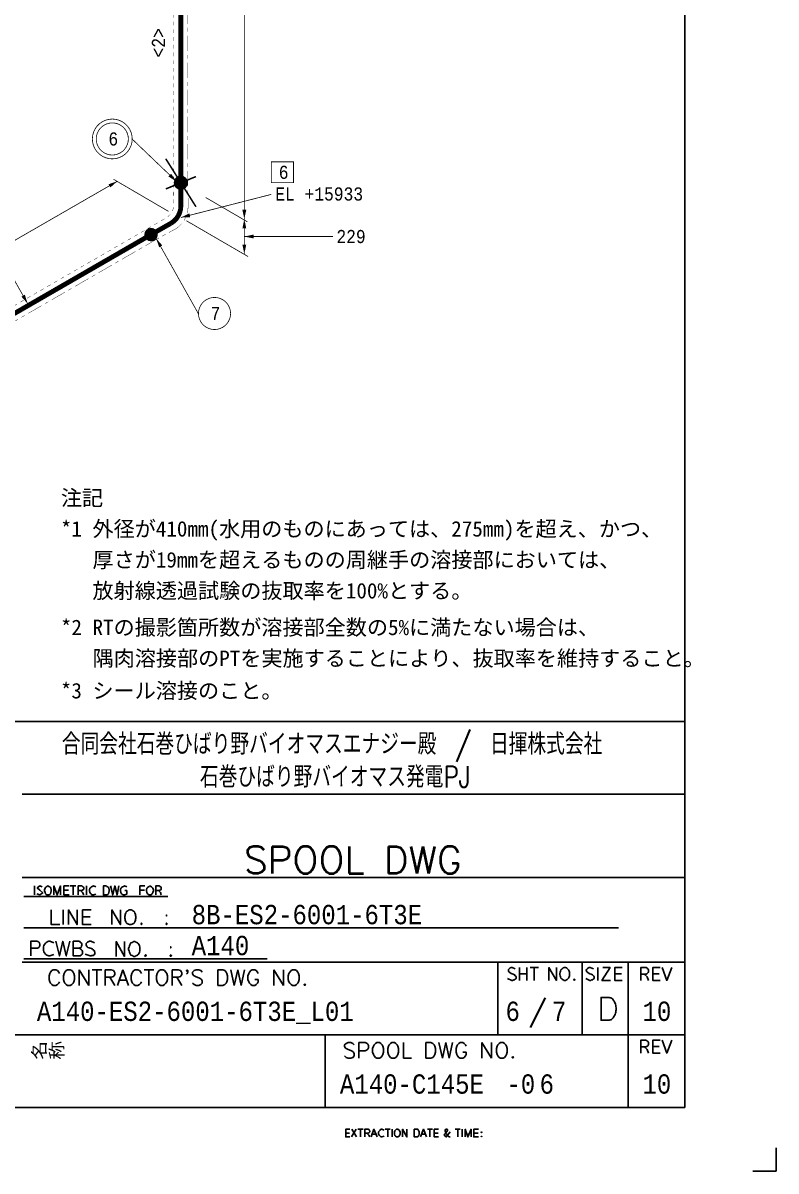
# Model space of a CAD drawing. Extents: x 0 to 841, y 0 to 594.
# Drawn here: x 646.4 to 841, y 0 to 296.8 of the extents above; entities that cross this region are included whole.
import ezdxf
from ezdxf.enums import TextEntityAlignment as Align

# ---------------------------------------------------------------- set-up
doc = ezdxf.new("R2010")
doc.units = 0
doc.header["$MEASUREMENT"] = 0
for name, color, linetype in [('DIM-LINES', 7, 'Continuous'), ('DIM-TEXT', 7, 'Continuous'), ('GT_1', 7, 'Continuous'), ('ISO-TEXT', 7, 'Continuous'), ('PIPE', 7, 'Continuous'), ('WELDS', 7, 'Continuous'), ('注記', 7, 'Continuous')]:
    doc.layers.add(name, color=color, linetype=linetype)
doc.layers.add('TEXT', color=9, linetype='Continuous', lineweight=13)
doc.styles.add('HTX1', font='simplex.shx', dxfattribs={"width": 0.7, "bigfont": '@extfont2.shx'})
doc.styles.add('MONOTXT', font='monotxt.shx', dxfattribs={"height": 2.4, "bigfont": '@extfont2.shx'})
doc.styles.add('MSGOTHICTTC', font='', dxfattribs={"height": 2.4})
doc.styles.get("Standard").update_dxf_attribs({"font": 'txt.shx', "bigfont": '@extfont2.shx'})
doc.styles.add('配管図', font='romans.shx', dxfattribs={"width": 0.8, "bigfont": 'BIGFONT.shx'})
doc.styles.get('MSGOTHICTTC').set_extended_font_data('ＭＳ ゴシック')

# ---------------------------------------------------------------- blocks, each defined once
blk = doc.blocks.new('block17')
at = {"layer": 'ISO-TEXT'}
blk.add_hatch(color=256, dxfattribs=at).paths.add_polyline_path([(0.001, 0), (-2.099, 1.3), (-1.399, 2)])
at = {"layer": 'ISO-TEXT', "linetype": 'ByBlock', "const_width": 0.2}
blk.add_lwpolyline([(-11.5, 10.999), (0, 0)], dxfattribs=at)
blk = doc.blocks.new('block18')
at = {"layer": 'ISO-TEXT'}
blk.add_hatch(color=256, dxfattribs=at).paths.add_polyline_path([(0.001, 0), (2.201, 1.1), (2.401, 0.1)])
at = {"layer": 'ISO-TEXT', "linetype": 'ByBlock', "const_width": 0.2}
blk.add_lwpolyline([(23.4, 6), (0, 0)], dxfattribs=at)
blk = doc.blocks.new('block19')
at = {"layer": 'ISO-TEXT'}
blk.add_hatch(color=256, dxfattribs=at).paths.add_polyline_path([(0.001, 0), (1.601, -1.8), (0.801, -2.3)])
at = {"layer": 'ISO-TEXT', "linetype": 'ByBlock', "const_width": 0.2}
blk.add_lwpolyline([(10.9, -19.4), (0, 0)], dxfattribs=at)
blk = doc.blocks.new('block32')
at = {"linetype": 'ByBlock', "const_width": 0.1}
for points in [[(-1.8, 0.186), (-1.8, 1)], [(-1.8, -1.814), (-1.8, -0.814)], [(-1.8, -3.814), (-1.8, -2.814)], [(1.8, -3.448), (1.8, -1)], [(-1.8, -5.814), (-1.8, -4.814)], [(1.8, -5.448), (1.8, -4.448)], [(-1.8, -7.814), (-1.8, -6.814)], [(-1.8, -9.814), (-1.8, -8.814)], [(1.8, -10.448), (1.8, -6.448)], [(-1.8, -11.814), (-1.8, -10.814)], [(1.8, -12.448), (1.8, -11.448)], [(-1.8, -13.814), (-1.8, -12.814)], [(-1.8, -15.814), (-1.8, -14.814)], [(1.8, -17.448), (1.8, -13.448)], [(-1.8, -17.814), (-1.8, -16.814)], [(-1.8, -19.814), (-1.8, -18.814)], [(-1.8, -21.814), (-1.8, -20.814)], [(1.8, -19.448), (1.8, -18.448)], [(1.8, -24.448), (1.8, -20.448)], [(-1.8, -23.814), (-1.8, -22.814)], [(-1.8, -25.814), (-1.8, -24.814)], [(1.8, -26.448), (1.8, -25.448)], [(-1.8, -27.814), (-1.8, -26.814)], [(-1.8, -29.814), (-1.8, -28.814)], [(1.8, -31.448), (1.8, -27.448)], [(-1.8, -31.814), (-1.8, -30.814)], [(1.8, -33.448), (1.8, -32.448)], [(-1.8, -33.814), (-1.8, -32.814)], [(-1.8, -35.814), (-1.8, -34.814)], [(1.8, -38.448), (1.8, -34.448)], [(-1.8, -37.814), (-1.8, -36.814)], [(-1.8, -39.814), (-1.8, -38.814)], [(-1.8, -41.814), (-1.8, -40.814)], [(1.8, -40.448), (1.8, -39.448)], [(1.8, -45.448), (1.8, -41.448)], [(-1.8, -43.814), (-1.8, -42.814)], [(-1.8, -45.814), (-1.8, -44.814)], [(-1.8, -47.814), (-1.8, -46.814)], [(1.8, -47.448), (1.8, -46.448)], [(-1.8, -49.814), (-1.8, -48.814)], [(1.8, -52.448), (1.8, -48.448)], [(-1.8, -51.814), (-1.8, -50.814)], [(-1.8, -53.814), (-1.8, -52.814)], [(1.8, -54.448), (1.8, -53.448)], [(-1.8, -55.814), (-1.8, -54.814)], [(1.8, -59.448), (1.8, -55.448)], [(-1.8, -57.8), (-1.8, -56.814)], [(-1.8, -65.514), (-1.8, -65.5)], [(-1.8, -67.514), (-1.8, -66.514)], [(1.8, -69.148), (1.8, -68.148)], [(-1.8, -69.514), (-1.8, -68.514)], [(-1.8, -71.514), (-1.8, -70.514)], [(1.8, -74.148), (1.8, -70.148)], [(-1.8, -73.514), (-1.8, -72.514)], [(-1.8, -75.514), (-1.8, -74.514)], [(-1.8, -77.514), (-1.8, -76.514)], [(1.8, -76.148), (1.8, -75.148)], [(1.8, -81.148), (1.8, -77.148)], [(-1.8, -79.514), (-1.8, -78.514)], [(-1.8, -81.514), (-1.8, -80.514)], [(-1.8, -83.514), (-1.8, -82.514)], [(1.8, -83.148), (1.8, -82.148)], [(-1.8, -85.514), (-1.8, -84.514)], [(1.8, -88.148), (1.8, -84.148)], [(-1.8, -87.514), (-1.8, -86.514)], [(-1.8, -89.514), (-1.8, -88.514)], [(-1.8, -91.514), (-1.8, -90.514)], [(1.8, -90.148), (1.8, -89.148)], [(1.8, -95.148), (1.8, -91.148)], [(-1.8, -93.514), (-1.8, -92.514)], [(-1.8, -95.514), (-1.8, -94.514)], [(-1.8, -97.514), (-1.8, -96.514)], [(1.8, -97.148), (1.8, -96.148)], [(-1.8, -99.514), (-1.8, -98.514)], [(-1.8, -101.514), (-1.8, -100.514)], [(1.8, -102.148), (1.8, -98.148)], [(-1.8, -103.514), (-1.8, -102.514)], [(1.8, -104.148), (1.8, -103.148)], [(-1.8, -105.514), (-1.8, -104.514)], [(-1.8, -107.514), (-1.8, -106.514)], [(1.8, -109.148), (1.8, -105.148)], [(-1.8, -109.514), (-1.8, -108.514)], [(-1.8, -111.514), (-1.8, -110.514)], [(-1.8, -113.514), (-1.8, -112.514)], [(1.8, -111.148), (1.8, -110.148)], [(1.8, -116.148), (1.8, -112.148)], [(-1.8, -115.514), (-1.8, -114.514)], [(-1.8, -117.514), (-1.8, -116.514)], [(-1.8, -119.514), (-1.8, -118.514)], [(1.8, -118.148), (1.8, -117.148)], [(-1.8, -121.514), (-1.8, -120.514)], [(1.8, -123.148), (1.8, -119.148)], [(-1.8, -123.514), (-1.8, -122.514)], [(1.8, -125.148), (1.8, -124.148)], [(1.8, -126.2), (1.8, -126.148)], [(-1.8, -130.914), (-1.8, -129.914)], [(-1.8, -132.914), (-1.8, -131.914)], [(1.8, -135.548), (1.8, -131.6)], [(-1.8, -134.914), (-1.8, -133.914)], [(-1.8, -136.914), (-1.8, -135.914)], [(1.8, -137.548), (1.8, -136.548)], [(-1.8, -138.914), (-1.8, -137.914)], [(1.8, -142.548), (1.8, -138.548)], [(-1.8, -140.914), (-1.8, -139.914)], [(-1.8, -142.914), (-1.8, -141.914)], [(-1.8, -144.914), (-1.8, -143.914)], [(1.8, -144.548), (1.8, -143.548)], [(-1.8, -146.914), (-1.8, -145.914)], [(-1.8, -148.914), (-1.8, -147.914)], [(1.8, -149.548), (1.8, -145.548)], [(-1.8, -150.914), (-1.8, -149.914)], [(1.8, -151.548), (1.8, -150.548)], [(-1.8, -152.914), (-1.8, -151.914)], [(-1.8, -154.914), (-1.8, -153.914)], [(1.8, -156.548), (1.8, -152.548)], [(-1.8, -156.914), (-1.8, -155.914)], [(-1.8, -158.914), (-1.8, -157.914)], [(-1.8, -160.914), (-1.8, -159.914)], [(1.8, -158.548), (1.8, -157.548)], [(1.8, -163.548), (1.8, -159.548)], [(-1.8, -162.914), (-1.8, -161.914)], [(-1.8, -164.914), (-1.8, -163.914)], [(-1.8, -166.914), (-1.8, -165.914)], [(1.8, -165.548), (1.8, -164.548)], [(-1.8, -168.914), (-1.8, -167.914)], [(1.8, -170.548), (1.8, -166.548)], [(-1.8, -170.914), (-1.8, -169.914)], [(-1.8, -172.914), (-1.8, -171.914)], [(1.8, -172.548), (1.8, -171.548)], [(-1.8, -174.914), (-1.8, -173.914)], [(1.8, -177.548), (1.8, -173.548)], [(-1.8, -176.914), (-1.8, -175.914)], [(-1.8, -178.914), (-1.8, -177.914)], [(-1.8, -180.914), (-1.8, -179.914)], [(1.8, -179.548), (1.8, -178.548)], [(1.8, -184.548), (1.8, -180.548)], [(-1.8, -182.914), (-1.8, -181.914)], [(-1.8, -184.914), (-1.8, -183.914)], [(-1.8, -186.914), (-1.8, -185.914)], [(1.8, -186.548), (1.8, -185.548)], [(-1.8, -188.914), (-1.8, -187.914)], [(-1.8, -190.914), (-1.8, -189.914)], [(1.8, -191.548), (1.8, -187.548)], [(-1.8, -192.914), (-1.8, -191.914)], [(1.8, -193.548), (1.8, -192.548)], [(-1.8, -194.914), (-1.8, -193.914)], [(-1.8, -196.914), (-1.8, -195.914)], [(1.8, -198.548), (1.8, -194.548)], [(-1.8, -198.914), (-1.8, -197.914)], [(-1.8, -200.914), (-1.8, -199.914)], [(1.8, -200.548), (1.8, -199.548)], [(1.8, -205.548), (1.8, -201.548)], [(-1.8, -202.914), (-1.8, -201.914)], [(-1.8, -204.914), (-1.8, -203.914)], [(-1.8, -206.914), (-1.8, -205.914)], [(1.8, -207.548), (1.8, -206.548)], [(-1.8, -208.914), (-1.8, -207.914)], [(-1.8, -210.6), (-1.8, -209.914)], [(1.8, -212.548), (1.8, -208.548)]]:
    blk.add_lwpolyline(points, dxfattribs=at)
at = {"layer": 'PIPE', "linetype": 'ByBlock', "const_width": 1.25}
for points in [[(0, -58.8), (0, 0)], [(0, -125.2), (0, -66.5)], [(0, -211.6), (0, -130.6)]]:
    blk.add_lwpolyline(points, dxfattribs=at)
at = {"flags": 1}
for tag in ['Tag', 'Pipe Ref', 'Description', 'UCI', 'Key']:
    blk.add_attdef(tag, (0, 0), '', height=1, dxfattribs=at)
blk = doc.blocks.new('block34')
at = {"linetype": 'ByBlock', "const_width": 0.1}
for points in [[(3.39, 6.68), (3.4, 7)], [(3.34, 2.69), (3.35, 3.69)], [(3.36, 4.69), (3.38, 5.69)], [(7.04, 3.05), (7.02, 4.05)], [(3.31, 0.69), (3.32, 1.69)], [(6.99, -1.23), (7.1, 0)], [(7.1, 0), (7.06, 2.05)], [(1.76, -2.78), (2.12, -2.53)], [(2.12, -2.53), (2.51, -2.13)], [(3.03, -1.28), (3.1, -1.13)], [(3.1, -1.13), (3.25, -0.57)], [(3.25, -0.57), (3.27, -0.31)], [(6.15, -3.55), (6.47, -2.86)], [(6.8, -1.92), (6.99, -1.23)], [(-3.37, -5.86), (-2.5, -5.35)], [(-1.64, -4.85), (-0.78, -4.34)], [(0.09, -3.84), (0.95, -3.34)], [(3.55, -6.15), (4.56, -5.44)], [(4.56, -5.44), (5.44, -4.56)], [(5.44, -4.56), (5.44, -4.56)], [(6.01, -3.74), (6.15, -3.55)], [(-4.3, -6.4), (-4.23, -6.36)], [(-0.7, -8.4), (-0.47, -8.27)], [(0.41, -7.79), (1.28, -7.31)], [(2.16, -6.83), (3.5, -6.1)]]:
    blk.add_lwpolyline(points, dxfattribs=at)
at = {"layer": 'PIPE', "linetype": 'ByBlock', "const_width": 1.25}
for points in [[(5.2, 0), (5.2, 6)], [(-2.5, -7.4), (2.6, -4.5)]]:
    blk.add_lwpolyline(points, dxfattribs=at)
at = {"layer": 'PIPE', "linetype": 'ByBlock', "const_width": 1.25, "flags": 128}
blk.add_lwpolyline([(2.6, -4.5), (2.6, -4.5), (3.34, -3.98), (3.98, -3.34), (4.5, -2.6), (4.88, -1.78), (5.12, -0.9), (5.2, 0)], dxfattribs=at)
at = {"flags": 1}
for tag in ['Tag', 'Pipe Ref', 'Description', 'UCI', 'Key']:
    blk.add_attdef(tag, (0, 0), '', height=1, dxfattribs=at)
blk = doc.blocks.new('block35')
at = {"linetype": 'ByBlock', "const_width": 0.1}
for points in [[(-4.327, -0.459), (-3.461, 0.041)], [(-2.595, 0.541), (-1.8, 1)], [(-9.522, -3.46), (-8.656, -2.96)], [(-7.79, -2.46), (-6.924, -1.96)], [(-6.058, -1.46), (-5.193, -0.959)], [(-1.433, -2.868), (1.8, -1)], [(-14.718, -6.461), (-13.852, -5.961)], [(-12.986, -5.461), (-12.12, -4.961)], [(-11.254, -4.46), (-10.388, -3.96)], [(-7.495, -6.369), (-4.031, -4.368)], [(-3.165, -3.868), (-2.299, -3.368)], [(-18.182, -8.462), (-17.316, -7.961)], [(-16.45, -7.461), (-15.584, -6.961)], [(-13.557, -9.87), (-10.093, -7.869)], [(-9.227, -7.369), (-8.361, -6.869)], [(-23.377, -11.462), (-22.511, -10.962)], [(-21.645, -10.462), (-20.779, -9.962)], [(-19.913, -9.462), (-19.048, -8.962)], [(-19.618, -13.371), (-16.154, -11.37)], [(-15.288, -10.87), (-14.422, -10.37)], [(-28.573, -14.463), (-27.707, -13.963)], [(-26.841, -13.463), (-25.975, -12.963)], [(-25.68, -16.872), (-22.216, -14.871)], [(-25.109, -12.463), (-24.243, -11.963)], [(-21.35, -14.371), (-20.484, -13.871)], [(-33.768, -17.464), (-32.903, -16.964)], [(-32.037, -16.464), (-31.171, -15.964)], [(-30.305, -15.464), (-29.439, -14.963)], [(-27.412, -17.872), (-26.546, -17.372)], [(-38.964, -20.465), (-38.098, -19.965)], [(-37.232, -19.465), (-36.366, -18.965)], [(-35.5, -18.464), (-34.634, -17.964)], [(-31.741, -20.373), (-28.277, -18.372)], [(-44.16, -23.466), (-43.294, -22.966)], [(-42.428, -22.465), (-41.562, -21.965)], [(-40.696, -21.465), (-39.83, -20.965)], [(-37.803, -23.874), (-34.339, -21.873)], [(-33.473, -21.373), (-32.607, -20.873)], [(-49.355, -26.467), (-48.489, -25.966)], [(-47.623, -25.466), (-46.758, -24.966)], [(-45.892, -24.466), (-45.026, -23.966)], [(-43.864, -27.375), (-40.401, -25.374)], [(-39.535, -24.874), (-38.669, -24.374)], [(-54.551, -29.467), (-53.685, -28.967)], [(-52.819, -28.467), (-51.953, -27.967)], [(-51.087, -27.467), (-50.221, -26.967)], [(-49.926, -30.876), (-46.462, -28.875)], [(-45.596, -28.375), (-44.73, -27.875)], [(-59.747, -32.468), (-58.881, -31.968)], [(-58.015, -31.468), (-57.149, -30.968)], [(-56.283, -30.468), (-55.417, -29.968)], [(-55.987, -34.377), (-52.524, -32.376)], [(-51.658, -31.876), (-50.792, -31.376)], [(-64.942, -35.469), (-64.076, -34.969)], [(-63.21, -34.469), (-62.344, -33.969)], [(-61.478, -33.469), (-60.613, -32.968)], [(-57.719, -35.377), (-56.853, -34.877)], [(-66.674, -36.469), (-65.808, -35.969)], [(-63.3, -38.6), (-62.915, -38.378)], [(-62.049, -37.878), (-58.585, -35.877)], [(-76.106, -41.87), (-75.24, -41.37)], [(-81.302, -44.871), (-80.436, -44.371)], [(-79.57, -43.871), (-78.704, -43.37)], [(-77.838, -42.87), (-76.972, -42.37)], [(-75.811, -45.779), (-72.347, -43.778)], [(-71.481, -43.278), (-71, -43)], [(-86.498, -47.872), (-85.632, -47.372)], [(-84.766, -46.871), (-83.9, -46.371)], [(-83.034, -45.871), (-82.168, -45.371)], [(-81.872, -49.28), (-78.409, -47.279)], [(-77.543, -46.779), (-76.677, -46.279)], [(-91.693, -50.873), (-90.827, -50.372)], [(-89.961, -49.872), (-89.095, -49.372)], [(-88.229, -48.872), (-87.364, -48.372)], [(-83.604, -50.28), (-82.738, -49.78)], [(-96.889, -53.873), (-96.023, -53.373)], [(-95.157, -52.873), (-94.291, -52.373)], [(-93.425, -51.873), (-92.559, -51.373)], [(-89.666, -53.781), (-88.8, -53.281)], [(-87.934, -52.781), (-84.47, -50.78)], [(-102.084, -56.874), (-101.219, -56.374)], [(-100.353, -55.874), (-99.487, -55.374)], [(-98.621, -54.874), (-97.755, -54.374)], [(-93.996, -56.282), (-90.532, -54.281)], [(-107.28, -59.875), (-106.414, -59.375)], [(-105.548, -58.875), (-104.682, -58.375)], [(-103.816, -57.875), (-102.95, -57.374)], [(-100.057, -59.783), (-96.593, -57.782)], [(-95.727, -57.282), (-94.862, -56.782)], [(-112.476, -62.876), (-111.61, -62.376)], [(-110.744, -61.876), (-109.878, -61.376)], [(-109.012, -60.875), (-108.146, -60.375)], [(-106.119, -63.284), (-102.655, -61.283)], [(-101.789, -60.783), (-100.923, -60.283)], [(-115.939, -64.876), (-115.074, -64.376)], [(-114.208, -63.876), (-113.342, -63.376)], [(-112.18, -66.785), (-108.717, -64.784)], [(-107.851, -64.284), (-106.985, -63.784)], [(-121.135, -67.877), (-120.269, -67.377)], [(-119.403, -66.877), (-118.537, -66.377)], [(-118.242, -70.286), (-114.778, -68.285)], [(-117.671, -65.877), (-116.805, -65.377)], [(-113.912, -67.785), (-113.046, -67.285)], [(-126.331, -70.878), (-125.465, -70.378)], [(-124.599, -69.878), (-123.733, -69.378)], [(-122.867, -68.878), (-122.001, -68.377)], [(-119.974, -71.286), (-119.108, -70.786)], [(-131.526, -73.879), (-130.66, -73.379)], [(-129.794, -72.879), (-128.929, -72.379)], [(-128.063, -71.878), (-127.197, -71.378)], [(-124.303, -73.787), (-120.84, -71.786)], [(-136.722, -76.88), (-135.856, -76.38)], [(-134.99, -75.88), (-134.124, -75.379)], [(-133.258, -74.879), (-132.392, -74.379)], [(-130.365, -77.288), (-126.901, -75.287)], [(-126.035, -74.787), (-125.169, -74.287)], [(-139.7, -78.6), (-139.32, -78.38)], [(-138.454, -77.88), (-137.588, -77.38)], [(-136.1, -80.6), (-132.963, -78.788)], [(-132.097, -78.288), (-131.231, -77.788)]]:
    blk.add_lwpolyline(points, dxfattribs=at)
at = {"layer": 'PIPE', "linetype": 'ByBlock', "const_width": 1.25}
for points in [[(-65.1, -37.6), (0, 0)], [(-137.9, -79.6), (-72.8, -42)]]:
    blk.add_lwpolyline(points, dxfattribs=at)
at = {"flags": 1}
for tag in ['Tag', 'Pipe Ref', 'Description', 'UCI', 'Key']:
    blk.add_attdef(tag, (0, 0), '', height=1, dxfattribs=at)
blk = doc.blocks.new('block41')
at = {"layer": 'WELDS'}
h = blk.add_hatch(color=256, dxfattribs=at)
edge = h.paths.add_edge_path(flags=0)
edge.add_arc((0, 0), 1.85, 0, 360)
at = {"layer": 'WELDS', "linetype": 'ByBlock', "const_width": 0.4}
for points in [[(3.9, -6.2), (-3.9, 6.2)], [(-3.9, -1.6), (3.9, 1.6)]]:
    blk.add_lwpolyline(points, dxfattribs=at)
at = {"flags": 1}
for tag in ['Tag', 'Pipe Ref', 'Description', 'UCI', 'Key']:
    blk.add_attdef(tag, (0, 0), '', height=1, dxfattribs=at)
blk = doc.blocks.new('block42')
at = {"layer": 'WELDS'}
h = blk.add_hatch(color=256, dxfattribs=at)
edge = h.paths.add_edge_path(flags=0)
edge.add_arc((0, 0), 1.75, 0, 360)
at = {"flags": 1}
for tag in ['Tag', 'Pipe Ref', 'Description', 'UCI', 'Key']:
    blk.add_attdef(tag, (0, 0), '', height=1, dxfattribs=at)

msp = doc.modelspace()

# ---------------------------------------------------------------- hatches: boundary and pattern name
at = {"layer": 'DIM-LINES'}
for points in [[(670.8, 255.9), (669, 254.3), (668.5, 255.1)], [(703.6, 246.1), (703.1, 248.5), (704.1, 248.5)], [(703.6, 246.1), (704.1, 243.7), (703.1, 243.7)], [(703.6, 241.6), (706, 242.1), (706, 241.1)], [(703.6, 237.1), (703.1, 239.5), (704.1, 239.5)]]:
    msp.add_hatch(color=256, dxfattribs=at).paths.add_polyline_path(points)
at = {"layer": 'ISO-TEXT'}
msp.add_hatch(color=256, dxfattribs=at).paths.add_polyline_path([(647.63, 224.21), (646.01, 226.05), (646.88, 226.55)])

# ---------------------------------------------------------------- linework, layer by layer
at = {"linetype": 'Continuous'}
for p, q in [((646.2, 116.2), (817.3, 116.2)), ((646.2, 97.4), (817.4, 97.4)), ((724.5, 16.4), (724.5, 35.2))]:
    msp.add_line(p, q, dxfattribs=at)
at = {"layer": 'DIM-LINES', "linetype": 'ByBlock', "const_width": 0.2}
for points in [[(703.6, 466.7), (703.6, 246.1)], [(670.8, 255.9), (525.1, 171.9)], [(684, 248.1), (669.8, 256.4)], [(693.6, 251.7), (704.4, 245.4)], [(688.6, 245.7), (704.6, 236.4)], [(703.6, 246.1), (703.6, 237.1)], [(726.5, 241.6), (703.6, 241.6)]]:
    msp.add_lwpolyline(points, dxfattribs=at)
at = {"layer": 'GT_1', "flags": 128}
for points in [[(817.4, 16.4), (817.4, 579.3)], [(817.3, 116.2), (333.8, 116.2)], [(646.2, 75.9), (817.2, 75.9)], [(649.4, 71.4), (649.4, 73.7)], [(650, 71.7), (650.8, 71.4), (651.5, 71.9), (650.8, 72.6), (650.1, 73.2), (650.8, 73.7), (651.4, 73.5)], [(653, 71.4), (653.1, 71.4), (653.3, 71.5), (653.5, 71.7), (653.6, 72), (653.7, 72.4), (653.7, 72.7), (653.6, 73.1), (653.5, 73.3), (653.3, 73.5), (653.1, 73.6), (652.8, 73.7), (652.6, 73.6), (652.4, 73.5), (652.2, 73.3), (652.1, 73.1), (652, 72.7), (652, 72.4), (652.1, 72), (652.2, 71.7), (652.4, 71.5), (652.6, 71.4), (652.8, 71.4), (653, 71.4)], [(654.4, 71.4), (654.4, 73.7), (655.2, 71.4), (656.1, 73.7), (656.1, 71.4)], [(658.3, 73.7), (657, 73.7), (657, 71.4), (658.3, 71.4)], [(657, 72.6), (658.2, 72.6)], [(658.6, 73.7), (660.1, 73.7)], [(659.4, 71.4), (659.4, 73.7)], [(660.7, 71.4), (660.7, 73.7), (661.5, 73.7), (661.6, 73.7), (661.8, 73.6), (661.9, 73.5), (662, 73.4), (662.1, 73.2), (662.1, 73.1), (662.1, 72.9), (662, 72.8), (661.9, 72.7), (661.8, 72.6), (661.6, 72.5), (661.5, 72.5), (660.7, 72.5)], [(661.3, 72.5), (661.8, 72), (662.1, 71.4)], [(662.8, 71.4), (662.8, 73.7)], [(665.2, 73.5), (664.6, 73.7), (664.3, 73.6), (664.1, 73.5), (663.9, 73.3), (663.7, 73.1), (663.6, 72.7), (663.6, 72.4), (663.7, 72), (663.9, 71.7), (664.1, 71.5), (664.3, 71.4), (664.6, 71.4), (665.2, 71.6)], [(668, 71.4), (668.1, 71.4), (668.3, 71.5), (668.5, 71.7), (668.6, 72), (668.7, 72.4), (668.7, 72.7), (668.6, 73.1), (668.5, 73.3), (668.3, 73.5), (668.1, 73.6), (667.9, 73.7), (667.2, 73.7), (667.2, 71.4), (667.9, 71.4), (668, 71.4)], [(669, 73.7), (669.6, 71.4), (670.1, 73.7), (670.7, 71.4), (671.2, 73.7)], [(673.2, 73.5), (672.6, 73.7), (672.4, 73.6), (672.1, 73.5), (671.9, 73.3), (671.7, 73.1), (671.6, 72.7), (671.6, 72.4), (671.7, 72), (671.9, 71.7), (672.1, 71.5), (672.4, 71.4), (672.6, 71.4), (673.2, 71.6), (673.2, 72.5), (672.7, 72.5)], [(677.9, 73.7), (676.6, 73.7), (676.6, 71.4)], [(676.6, 72.6), (677.8, 72.6)], [(679.3, 71.4), (679.4, 71.4), (679.6, 71.5), (679.8, 71.7), (680, 72), (680.1, 72.4), (680.1, 72.7), (680, 73.1), (679.8, 73.3), (679.6, 73.5), (679.4, 73.6), (679.2, 73.7), (679, 73.6), (678.8, 73.5), (678.6, 73.3), (678.4, 73.1), (678.3, 72.7), (678.3, 72.4), (678.4, 72), (678.6, 71.7), (678.8, 71.5), (679, 71.4), (679.2, 71.4), (679.3, 71.4)], [(680.7, 71.4), (680.7, 73.7), (681.5, 73.7), (681.7, 73.7), (681.8, 73.6), (682, 73.5), (682.1, 73.4), (682.1, 73.2), (682.1, 73.1), (682.1, 72.9), (682.1, 72.8), (682, 72.7), (681.8, 72.6), (681.7, 72.5), (681.5, 72.5), (680.7, 72.5)], [(681.4, 72.5), (681.9, 72), (682.1, 71.4)], [(646.6, 71), (683.8, 71)], [(653.7, 67.5), (653.7, 63.7), (655.9, 63.7)], [(656.8, 63.7), (656.8, 67.5)], [(658.2, 63.7), (658.2, 67.5), (660.4, 63.7), (660.4, 67.5)], [(664, 67.5), (661.8, 67.5), (661.8, 63.7), (664, 63.7)], [(661.8, 65.7), (663.8, 65.7)], [(669.4, 63.7), (669.4, 67.5), (671.6, 63.7), (671.6, 67.5)], [(674.3, 63.7), (674.4, 63.7), (674.6, 63.8), (674.8, 63.9), (675, 64), (675.2, 64.2), (675.3, 64.5), (675.5, 64.8), (675.5, 65.1), (675.6, 65.4), (675.6, 65.8), (675.5, 66.1), (675.5, 66.4), (675.3, 66.7), (675.2, 67), (675, 67.2), (674.8, 67.3), (674.6, 67.4), (674.4, 67.5), (674.1, 67.5), (673.9, 67.5), (673.7, 67.4), (673.5, 67.3), (673.3, 67.2), (673.1, 67), (673, 66.7), (672.8, 66.4), (672.8, 66.1), (672.7, 65.8), (672.7, 65.4), (672.8, 65.1), (672.8, 64.8), (673, 64.5), (673.1, 64.2), (673.3, 64), (673.5, 63.9), (673.7, 63.8), (673.9, 63.7), (674.1, 63.7), (674.3, 63.7)], [(683.5, 66), (683.5, 66.2), (683.5, 65.9), (683.5, 66)], [(646.6, 62.9), (800.3, 62.9)], [(677.1, 63.8), (677.2, 63.9), (677, 64.1), (676.9, 63.9), (677, 63.7), (677.1, 63.8)], [(683.6, 63.8), (683.7, 63.9), (683.5, 64.1), (683.4, 63.9), (683.5, 63.7), (683.6, 63.8)], [(648.4, 55.6), (648.4, 59.4), (649.9, 59.4), (650, 59.4), (650.2, 59.3), (650.3, 59.3), (650.5, 59.2), (650.6, 59.1), (650.7, 58.9), (650.7, 58.8), (650.8, 58.7), (650.8, 58.5), (650.8, 58.3), (650.7, 58.2), (650.7, 58), (650.6, 57.9), (650.5, 57.8), (650.3, 57.7), (650.2, 57.6), (650, 57.6), (649.9, 57.6), (648.4, 57.6)], [(654.4, 59), (653.3, 59.4), (653.1, 59.4), (652.8, 59.3), (652.6, 59.2), (652.4, 59.1), (652.2, 58.9), (652, 58.6), (651.8, 58.3), (651.7, 58), (651.7, 57.7), (651.7, 57.3), (651.7, 57), (651.8, 56.7), (652, 56.4), (652.2, 56.1), (652.4, 55.9), (652.6, 55.8), (652.8, 55.7), (653.1, 55.6), (653.3, 55.6), (654.4, 56)], [(654.9, 59.4), (655.8, 55.6), (656.7, 59.4), (657.6, 55.6), (658.5, 59.4)], [(659.4, 57.6), (660.9, 57.6), (661.1, 57.7), (661.4, 57.8), (661.5, 58.1), (661.6, 58.4), (661.6, 58.7), (661.4, 59), (661.2, 59.2), (661, 59.4), (660.7, 59.4), (659.4, 59.4), (659.4, 55.6), (660.9, 55.6), (661, 55.6), (661.2, 55.6), (661.3, 55.7), (661.4, 55.8), (661.5, 55.9), (661.6, 56), (661.7, 56.1), (661.8, 56.2), (661.8, 56.4), (661.8, 56.5), (661.8, 56.7), (661.8, 56.8), (661.7, 57), (661.6, 57.1), (661.5, 57.2), (661.4, 57.3), (661.3, 57.4), (661.2, 57.5), (661, 57.6), (660.9, 57.6)], [(662.5, 56.1), (663.8, 55.6), (664, 55.6), (664.2, 55.7), (664.5, 55.7), (664.7, 55.8), (664.8, 56), (665, 56.1), (665, 56.3), (665, 56.4), (665, 56.6), (664.9, 56.8), (664.8, 57), (664.6, 57.2), (664.4, 57.3), (664.2, 57.5), (663.8, 57.6), (663.5, 57.7), (663.2, 57.8), (663, 58), (662.9, 58.1), (662.8, 58.2), (662.7, 58.4), (662.7, 58.6), (662.7, 58.8), (662.8, 58.9), (663, 59.1), (663.1, 59.2), (663.4, 59.3), (663.6, 59.4), (663.9, 59.4), (664.9, 59)], [(670.5, 55.5), (670.5, 59.3), (672.6, 55.5), (672.6, 59.3)], [(675.3, 55.5), (675.4, 55.5), (675.6, 55.6), (675.8, 55.7), (676, 55.8), (676.2, 56), (676.4, 56.3), (676.5, 56.6), (676.6, 56.9), (676.6, 57.2), (676.6, 57.6), (676.6, 57.9), (676.5, 58.2), (676.4, 58.5), (676.2, 58.8), (676, 59), (675.8, 59.1), (675.6, 59.2), (675.4, 59.3), (675.2, 59.3), (675, 59.3), (674.8, 59.2), (674.6, 59.1), (674.3, 59), (674.2, 58.8), (674, 58.5), (673.9, 58.2), (673.8, 57.9), (673.7, 57.6), (673.7, 57.2), (673.8, 56.9), (673.9, 56.6), (674, 56.3), (674.2, 56), (674.3, 55.8), (674.6, 55.7), (674.8, 55.6), (675, 55.5), (675.2, 55.5), (675.3, 55.5)], [(684.6, 57.8), (684.6, 58), (684.6, 57.7), (684.6, 57.8)], [(646.2, 54), (817.4, 54)], [(646.6, 54.9), (709.5, 54.9)], [(678.2, 55.6), (678.3, 55.7), (678.1, 55.9), (677.9, 55.7), (678.1, 55.5), (678.2, 55.6)], [(684.7, 55.6), (684.8, 55.7), (684.6, 55.9), (684.4, 55.7), (684.6, 55.5), (684.7, 55.6)], [(769.1, 35.2), (769.1, 54)], [(790.9, 35.2), (790.9, 54)], [(802.8, 35.2), (802.8, 54)], [(771.63, 49.8), (772.73, 49.3), (772.93, 49.3), (773.23, 49.4), (773.43, 49.4), (773.63, 49.6), (773.73, 49.7), (773.83, 49.9), (773.83, 50), (773.83, 50.2), (773.73, 50.4), (773.63, 50.5), (773.43, 50.7), (773.23, 50.8), (773.03, 50.9), (772.83, 51), (772.53, 51.1), (772.23, 51.3), (772.13, 51.4), (771.93, 51.5), (771.83, 51.6), (771.83, 51.7), (771.83, 51.9), (771.83, 52.1), (771.93, 52.2), (772.13, 52.4), (772.33, 52.5), (772.53, 52.6), (772.83, 52.6), (773.63, 52.3)], [(774.73, 49.3), (774.73, 52.6)], [(774.73, 51), (776.63, 51)], [(776.63, 52.6), (776.63, 49.3)], [(777.43, 52.6), (779.63, 52.6)], [(778.53, 49.3), (778.53, 52.6)], [(782.33, 49.3), (782.33, 52.6), (784.23, 49.3), (784.23, 52.6)], [(786.53, 49.3), (786.63, 49.3), (786.83, 49.4), (787.03, 49.5), (787.23, 49.7), (787.33, 49.9), (787.53, 50.2), (787.63, 50.5), (787.63, 50.8), (787.63, 51.1), (787.63, 51.4), (787.53, 51.7), (787.33, 52), (787.23, 52.2), (787.03, 52.4), (786.83, 52.5), (786.63, 52.6), (786.43, 52.6), (786.23, 52.6), (786.03, 52.5), (785.83, 52.4), (785.63, 52.2), (785.43, 52), (785.33, 51.7), (785.23, 51.4), (785.13, 51.1), (785.13, 50.8), (785.23, 50.5), (785.33, 50.2), (785.43, 49.9), (785.63, 49.7), (785.83, 49.5), (786.03, 49.4), (786.23, 49.3), (786.43, 49.3), (786.53, 49.3)], [(791.81, 49.8), (792.91, 49.3), (793.11, 49.3), (793.31, 49.4), (793.61, 49.4), (793.71, 49.6), (793.91, 49.7), (794.01, 49.9), (794.01, 50), (794.01, 50.2), (793.91, 50.4), (793.81, 50.5), (793.61, 50.7), (793.41, 50.8), (793.21, 50.9), (792.91, 51), (792.71, 51.1), (792.41, 51.3), (792.31, 51.4), (792.11, 51.5), (792.01, 51.6), (792.01, 51.7), (791.91, 51.9), (792.01, 52.1), (792.11, 52.2), (792.31, 52.4), (792.51, 52.5), (792.71, 52.6), (793.01, 52.6), (793.81, 52.3)], [(794.91, 49.3), (794.91, 52.6)], [(796.21, 52.6), (798.11, 52.6), (796.01, 49.3), (798.21, 49.3)], [(801.21, 52.6), (799.31, 52.6), (799.31, 49.3), (801.21, 49.3)], [(799.31, 51), (801.11, 51)], [(806.04, 49.3), (806.04, 52.6), (807.14, 52.6), (807.34, 52.6), (807.44, 52.6), (807.64, 52.5), (807.74, 52.4), (807.84, 52.3), (807.94, 52.2), (808.04, 52), (808.04, 51.9), (808.04, 51.7), (808.04, 51.6), (808.04, 51.5), (807.94, 51.3), (807.84, 51.2), (807.74, 51.1), (807.64, 51), (807.44, 50.9), (807.34, 50.9), (807.14, 50.9), (806.04, 50.9)], [(806.94, 50.9), (807.74, 50.2), (808.04, 49.3)], [(811.04, 52.6), (809.14, 52.6), (809.14, 49.3), (811.04, 49.3)], [(809.14, 51), (810.84, 51)], [(811.54, 52.6), (812.74, 49.3), (814.04, 52.6)], [(788.93, 49.4), (789.03, 49.5), (788.93, 49.6), (788.73, 49.5), (788.93, 49.3), (788.93, 49.4)], [(797.8, 39), (797.9, 39), (798.1, 39.1), (798.3, 39.1), (798.5, 39.2), (798.7, 39.4), (798.9, 39.6), (799, 39.8), (799.2, 40), (799.3, 40.2), (799.4, 40.5), (799.5, 40.8), (799.6, 41.1), (799.6, 41.4), (799.7, 41.7), (799.7, 41.9), (799.7, 42.2), (799.6, 42.5), (799.6, 42.8), (799.5, 43.1), (799.4, 43.4), (799.3, 43.7), (799.2, 43.9), (799, 44.1), (798.9, 44.3), (798.7, 44.5), (798.5, 44.7), (798.3, 44.8), (798.1, 44.8), (797.9, 44.9), (797.7, 44.9), (795.8, 44.9), (795.8, 39), (797.7, 39), (797.8, 39)], [(483.1, 35.2), (817.4, 35.2)], [(802.8, 16.4), (802.8, 35.2)], [(806.04, 30.5), (806.04, 33.8), (807.14, 33.8), (807.34, 33.8), (807.44, 33.8), (807.64, 33.7), (807.74, 33.6), (807.84, 33.5), (807.94, 33.4), (808.04, 33.2), (808.04, 33.1), (808.04, 32.9), (808.04, 32.8), (808.04, 32.7), (807.94, 32.5), (807.84, 32.4), (807.74, 32.3), (807.64, 32.2), (807.44, 32.1), (807.34, 32.1), (807.14, 32.1), (806.04, 32.1)], [(811.04, 33.8), (809.14, 33.8), (809.14, 30.5), (811.04, 30.5)], [(811.54, 33.8), (812.74, 30.5), (814.04, 33.8)], [(806.94, 32.1), (807.74, 31.4), (808.04, 30.5)], [(809.14, 32.2), (810.84, 32.2)], [(29.9, 16.4), (817.4, 16.4)], [(730.9, 10.8), (729.8, 10.8), (729.8, 8.8), (730.9, 8.8)], [(729.8, 9.8), (730.8, 9.8)], [(731.3, 8.8), (732.5, 10.8)], [(731.4, 10.8), (732.6, 8.8)], [(732.9, 10.8), (734.3, 10.8)], [(733.6, 8.8), (733.6, 10.8)], [(734.7, 8.8), (734.7, 10.8), (735.4, 10.8), (735.5, 10.8), (735.6, 10.8), (735.8, 10.7), (735.9, 10.6), (736, 10.4), (736, 10.3), (736, 10.1), (735.9, 10), (735.8, 9.9), (735.6, 9.8), (735.4, 9.8), (734.7, 9.8)], [(735.3, 9.8), (735.8, 9.3), (736, 8.8)], [(736.4, 8.8), (737.1, 10.8), (737.9, 8.8)], [(736.6, 9.5), (737.6, 9.5)], [(739.7, 10.6), (739.1, 10.8), (738.9, 10.8), (738.7, 10.6), (738.5, 10.4), (738.3, 10.1), (738.3, 9.8), (738.3, 9.5), (738.5, 9.2), (738.7, 9), (738.9, 8.8), (739.1, 8.8), (739.7, 9)], [(740, 10.8), (741.3, 10.8)], [(740.7, 8.8), (740.7, 10.8)], [(741.8, 8.8), (741.8, 10.8)], [(743.2, 8.8), (743.3, 8.8), (743.6, 9), (743.7, 9.2), (743.9, 9.5), (743.9, 9.8), (743.9, 10.1), (743.7, 10.4), (743.6, 10.6), (743.3, 10.8), (743.1, 10.8), (742.9, 10.8), (742.7, 10.6), (742.5, 10.4), (742.4, 10.1), (742.4, 9.8), (742.4, 9.5), (742.5, 9.2), (742.7, 9), (742.9, 8.8), (743.1, 8.8), (743.2, 8.8)], [(744.5, 8.8), (744.5, 10.8), (745.6, 8.8), (745.6, 10.8)], [(748.3, 8.8), (748.4, 8.8), (748.5, 9), (748.7, 9.2), (748.8, 9.5), (748.8, 9.8), (748.8, 10.1), (748.7, 10.4), (748.5, 10.6), (748.4, 10.8), (748.2, 10.8), (747.5, 10.8), (747.5, 8.8), (748.2, 8.8), (748.3, 8.8)], [(749.1, 8.8), (749.9, 10.8), (750.7, 8.8)], [(749.4, 9.5), (750.4, 9.5)], [(750.9, 10.8), (752.2, 10.8)], [(751.5, 8.8), (751.5, 10.8)], [(753.8, 10.8), (752.7, 10.8), (752.7, 8.8), (753.8, 8.8)], [(752.7, 9.8), (753.7, 9.8)], [(756.8, 10.1), (755.8, 8.8), (755.2, 9.3), (755.7, 9.9), (756.1, 10.5), (756.1, 10.7), (756, 10.8), (755.8, 10.8), (755.7, 10.8), (755.6, 10.7), (755.5, 10.5), (755.5, 10.3), (755.6, 10.1), (755.7, 9.8), (755.9, 9.5), (756.1, 9.3), (756.2, 9.1), (756.4, 8.9), (756.6, 8.8), (756.8, 8.8)], [(758.1, 10.8), (759.4, 10.8)], [(758.8, 8.8), (758.8, 10.8)], [(759.9, 8.8), (759.9, 10.8)], [(760.7, 8.8), (760.7, 10.8), (761.4, 8.8), (762.2, 10.8), (762.2, 8.8)], [(764.1, 10.8), (762.9, 10.8), (762.9, 8.8), (764.1, 8.8)], [(762.9, 9.8), (764, 9.8)], [(764.9, 9.9), (765, 10), (764.9, 10.1), (764.8, 10), (764.9, 9.9)], [(764.9, 8.8), (765, 8.9), (764.9, 9), (764.8, 8.9), (764.9, 8.8)], [(841, 6), (841, 0), (835, 0)]]:
    msp.add_lwpolyline(points, dxfattribs=at)
at = {"layer": 'ISO-TEXT', "linetype": 'ByBlock', "const_width": 0.2, "flags": 128}
for points in [[(674.55, 265.93), (674.32, 265.06), (673.94, 264.25), (673.42, 263.51), (672.79, 262.88), (672.05, 262.36), (671.24, 261.98), (670.37, 261.75), (669.48, 261.67), (668.59, 261.75), (667.72, 261.98), (666.9, 262.36), (666.17, 262.88), (665.53, 263.51), (665.02, 264.25), (664.64, 265.06), (664.41, 265.93), (664.33, 266.82), (664.41, 267.71), (664.64, 268.58), (665.02, 269.4), (665.53, 270.13), (666.17, 270.77), (666.9, 271.28), (667.72, 271.66), (668.59, 271.89), (669.48, 271.97), (670.37, 271.89), (671.24, 271.66), (672.05, 271.28), (672.79, 270.77), (673.42, 270.13), (673.94, 269.4), (674.32, 268.58), (674.55, 267.71), (674.63, 266.82)], [(673.57, 266.1), (673.38, 265.4), (673.07, 264.75), (672.66, 264.15), (672.15, 263.64), (671.55, 263.23), (670.9, 262.92), (670.2, 262.73), (669.48, 262.67), (668.76, 262.73), (668.06, 262.92), (667.4, 263.23), (666.81, 263.64), (666.3, 264.15), (665.89, 264.75), (665.58, 265.4), (665.39, 266.1), (665.33, 266.82), (665.39, 267.54), (665.58, 268.24), (665.89, 268.9), (666.3, 269.49), (666.81, 270), (667.4, 270.41), (668.06, 270.72), (668.76, 270.91), (669.48, 270.97), (670.2, 270.91), (670.9, 270.72), (671.55, 270.41), (672.15, 270), (672.66, 269.49), (673.07, 268.9), (673.38, 268.24), (673.57, 267.54), (673.63, 266.82)], [(710.6, 255.5), (710.6, 260.9), (716.3, 260.9), (716.3, 255.5)], [(699.99, 220.98), (699.8, 220.28), (699.49, 219.62), (699.08, 219.03), (698.57, 218.52), (697.98, 218.11), (697.32, 217.8), (696.62, 217.61), (695.9, 217.55), (695.18, 217.61), (694.48, 217.8), (693.82, 218.11), (693.23, 218.52), (692.72, 219.03), (692.31, 219.62), (692, 220.28), (691.81, 220.98), (691.75, 221.7), (691.81, 222.42), (692, 223.12), (692.31, 223.78), (692.72, 224.37), (693.23, 224.88), (693.82, 225.29), (694.48, 225.6), (695.18, 225.79), (695.9, 225.85), (696.62, 225.79), (697.32, 225.6), (697.98, 225.29), (698.57, 224.88), (699.08, 224.37), (699.49, 223.78), (699.8, 223.12), (699.99, 222.42), (700.05, 221.7)]]:
    msp.add_lwpolyline(points, close=True, dxfattribs=at)
at = {"layer": 'ISO-TEXT', "linetype": 'ByBlock', "const_width": 0.2}
msp.add_lwpolyline([(627.63, 259.54), (647.63, 224.21)], dxfattribs=at)

# ---------------------------------------------------------------- block references
at = {"layer": 'ISO-TEXT'}
for name, p in [('block17', (686.08, 255.82)), ('block18', (687.2, 246.5)), ('block19', (680.8, 241.1))]:
    msp.add_blockref(name, p, dxfattribs=at)
at = {"layer": 'PIPE'}
for name, p in [('block32', (687.2, 467.1)), ('block34', (682, 249.5)), ('block35', (679.5, 242.1))]:
    msp.add_blockref(name, p, dxfattribs=at)
at = {"layer": 'WELDS'}
for name, p in [('block41', (687.2, 255.5)), ('block42', (679.5, 242.1))]:
    msp.add_blockref(name, p, dxfattribs=at)

# ---------------------------------------------------------------- texts
at = {"style": 'MONOTXT'}
for s, width, p in [('8B-ES2-6001-6T3E', 0.86, (690, 63.8)), ('A140', 0.86, (690, 55.8)), ('A140-ES2-6001-6T3E_L01', 0.86, (650, 38.8)), ('6', 0.86, (771.1, 38.8)), ('7', 0.86, (783.1, 38.8)), ('10', 0.86, (806.5, 38.8)), ('A140-C145E', 0.86, (728.3, 20)), ('-0', 0.857, (771.34, 20)), ('6', 0.86, (779.9, 20)), ('10', 0.857, (806.5, 20))]:
    msp.add_text(s, height=5, dxfattribs=dict(at, width=width)).set_placement(p)
at = {"layer": 'DIM-TEXT', "style": 'MONOTXT', "width": 0.8567}
msp.add_text('229', height=3.4, dxfattribs=at).set_placement((727.4, 239.9))
at = {"layer": 'GT_1', "style": 'HTX1'}
for s, height, width, p in [('SPOOL DWG', 7, 1.02, (731.64, 80.44)), ("CONTRACTOR'S DWG NO.", 4, 1.03, (686.36, 50)), ('名称', 4, 1.03, (652.79, 31.2)), ('SPOOL DWG NO.', 4, 1.03, (751.42, 31.2))]:
    msp.add_text(s, height=height, dxfattribs=dict(at, width=width)).set_placement(p, align=Align.MIDDLE)
at = {"layer": 'GT_1', "style": 'HTX1', "width": 1.02}
msp.add_text('/', height=5, dxfattribs=at).set_placement((777, 38.8))
at = {"layer": 'ISO-TEXT', "style": 'MONOTXT', "width": 0.8567}
msp.add_text('<2>', height=3.4, rotation=90, dxfattribs=at).set_placement((683.1, 287.9))
for s, p in [('6', (668.48, 265.12)), ('6', (712.5, 256.5)), ('EL +15933', (711.6, 250.9)), ('7', (694.9, 220))]:
    msp.add_text(s, height=3.4, dxfattribs=at).set_placement(p)
at = {"layer": 'TEXT', "color": 0, "style": '配管図', "width": 0.8}
for s, p in [('合同会社石巻ひばり野バイオマスエナジー殿\u3000/\u3000日揮株式会社', (656.44, 107.64)), ('石巻ひばり野バイオマス発電PJ', (692.13, 99.14))]:
    msp.add_text(s, height=5.5, dxfattribs=at).set_placement(p)
at = {"layer": '注記', "color": 7, "linetype": 'Continuous', "style": 'MSGOTHICTTC'}
for s, p in [('注記', (656.2, 170.83)), ('*1 外径が410mm(水用のものにあっては、275mm)を超え、かつ、', (656.2, 162.83)), ('\u3000 厚さが19mmを超えるものの周継手の溶接部においては、', (656.2, 154.83)), ('   放射線透過試験の抜取率を100%%%とする。', (656.2, 146.83)), ('*2 RTの撮影箇所数が溶接部全数の5%%%に満たない場合は、', (656.2, 137.36)), ('\u3000 隅肉溶接部のPTを実施することにより、抜取率を維持すること。', (656.2, 129.36)), ('*3 シール溶接のこと。', (656.19, 120.99))]:
    msp.add_text(s, height=4, dxfattribs=at).set_placement(p, align=Align.BOTTOM_LEFT)

doc.saveas('drawing.dxf')
